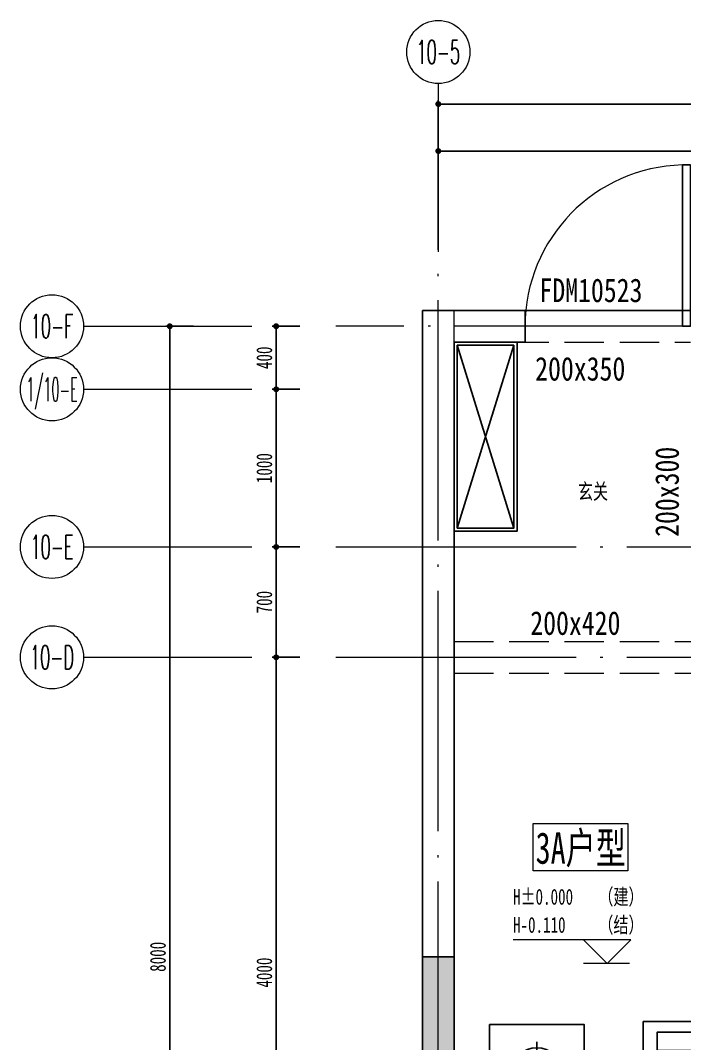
# Model space of a CAD drawing. Header units: millimetres. Extents: x 815519 to 890079, y 147095 to 251022.
# Drawn here: x 840461 to 844672, y 242290 to 248780 of the extents above; entities that cross this region are included whole.
import ezdxf
from ezdxf.enums import TextEntityAlignment as Align

# ---------------------------------------------------------------- set-up
doc = ezdxf.new("R2010")
doc.units = ezdxf.units.MM
doc.header["$LTSCALE"] = 1000
doc.linetypes.add('DASH', pattern=[0.35, 0.25, -0.1])
doc.linetypes.add('DOTE', pattern=[61.468, 50.8, -5.08, 0.508, -5.08])
doc.layers.get('Defpoints').update_dxf_attribs({"color": 1})
for name, color, linetype in [('A-尺寸标注', 53, 'Continuous'), ('PUB_HATCH', 8, 'Continuous'), ('WALL', 2, 'Continuous'), ('WINDOW', 4, 'Continuous'), ('WINDOW_TEXT', 7, 'Continuous'), ('家具', 47, 'Continuous'), ('看线', 163, 'Continuous'), ('砼墙', 3, 'Continuous')]:
    doc.layers.add(name, color=color, linetype=linetype)
for name, color, linetype, lineweight in [('A-文字', 50, 'Continuous', 0), ('L-梁', 91, 'DASH', 0), ('S-轴号', 75, 'Continuous', 0), ('S-轴线', 149, 'DOTE', 0), ('梁标注', 134, 'Continuous', 18)]:
    doc.layers.add(name, color=color, linetype=linetype, lineweight=lineweight)
doc.styles.add('__附着_A10-地上平面_SEN23T58_设计区$0$TH-STYLE1', font='', dxfattribs={"width": 0.7})
doc.styles.add('TH-STYLE1', font='', dxfattribs={"width": 0.7})
doc.styles.add('宋体', font='', dxfattribs={"width": 0.8})
doc.styles.add('尺寸', font='ROMANC.SHX', dxfattribs={"width": 0.7})
doc.styles.get('__附着_A10-地上平面_SEN23T58_设计区$0$TH-STYLE1').set_extended_font_data('SimSun')
doc.styles.get('TH-STYLE1').set_extended_font_data('STFangsong')
doc.styles.get('宋体').set_extended_font_data('NSimSun')
doc.dimstyles.new('TH-1：50', dxfattribs={"dimscale": 50, "dimtxt": 2, "dimasz": 0.75, "dimexe": 0.5, "dimexo": 0.8, "dimgap": 0.5, "dimtad": 1, "dimdec": 0, "dimrnd": 5, "dimdsep": 46, "dimtxsty": 'TH-STYLE1', "dimblk": 'DOT', "dimcen": 1, "dimdle": 0.5, "dimclrd": 53, "dimclre": 53, "dimclrt": 2, "dimadec": 0, "dimazin": 2, "dimtfac": 1, "dimtdec": 0, "dimtix": 1, "dimtmove": 2, "dimatfit": 3, "dimldrblk": 'HBA_DIMENSION_TICK-天华', "dimfxl": 3, "dimfxlon": 1, "dimarcsym": 0})

# ---------------------------------------------------------------- blocks, each defined once
blk = doc.blocks.new('_Dot')
at = {"color": 33, "linetype": 'ByBlock', "lineweight": -2}
blk.add_line((-0.5, 0), (-1, 0), dxfattribs=at)
at = {"color": 33, "linetype": 'ByBlock', "const_width": 0.5}
blk.add_lwpolyline([(-0.25, 0, 1), (0.25, 0, 1)], format="xyb", close=True, dxfattribs=at)
blk = doc.blocks.new('*D389')
at = {"layer": 'A-尺寸标注', "color": 53, "lineweight": -2, "ltscale": 0.5, "transparency": 16777216}
for p, q in [((841558, 246840), (841383, 246840)), ((841408, 238877.5), (841408, 246802.5)), ((841558, 238840), (841383, 238840))]:
    blk.add_line(p, q, dxfattribs=at)
at = {"layer": 'Defpoints', "color": 0, "ltscale": 0.5, "transparency": 16777216}
for p in [(841408, 246840), (842508, 246840), (842508, 238840)]:
    blk.add_point(p, dxfattribs=at)
at = {"layer": 'A-尺寸标注', "color": 53, "lineweight": -2, "ltscale": 0.5, "transparency": 16777216, "xscale": 37.5, "yscale": 37.5, "zscale": 37.5}
for p, rotation in [((841408, 246840), 90), ((841408, 238840), 270)]:
    blk.add_blockref('_Dot', p, dxfattribs=dict(at, rotation=rotation))
at = {"layer": 'A-尺寸标注', "color": 2, "ltscale": 0.5, "transparency": 16777216, "insert": (841333, 242840), "char_height": 100, "attachment_point": 5, "rotation": 90, "style": 'TH-STYLE1'}
blk.add_mtext('8000', dxfattribs=at)
blk = doc.blocks.new('HBA_DIMENSION_TICK-天华')
at = {"color": 50, "linetype": 'ByBlock'}
for points in [[(-72.71, 62.31), (-54.91, 79.96), (-12, -0.04), (0, 0)], [(-72.71, -62.31), (-54.91, -79.96), (-12, 0.04), (0, 0)]]:
    blk.add_solid(points, dxfattribs=at)
blk = doc.blocks.new('*D388')
at = {"layer": 'A-尺寸标注', "color": 53, "lineweight": -2, "ltscale": 0.5, "transparency": 16777216}
for p, q in [((842232.6, 246840), (842057.6, 246840)), ((842082.6, 246477.5), (842082.6, 246802.5)), ((842232.6, 246440), (842057.6, 246440))]:
    blk.add_line(p, q, dxfattribs=at)
at = {"layer": 'Defpoints', "color": 0, "ltscale": 0.5, "transparency": 16777216}
for p in [(842082.6, 246840), (843182.6, 246840), (843182.6, 246440)]:
    blk.add_point(p, dxfattribs=at)
at = {"layer": 'A-尺寸标注', "color": 53, "lineweight": -2, "ltscale": 0.5, "transparency": 16777216, "xscale": 37.5, "yscale": 37.5, "zscale": 37.5}
for p, rotation in [((842082.6, 246840), 90), ((842082.6, 246440), 270)]:
    blk.add_blockref('_Dot', p, dxfattribs=dict(at, rotation=rotation))
at = {"layer": 'A-尺寸标注', "color": 2, "ltscale": 0.5, "transparency": 16777216, "insert": (842007.6, 246640), "char_height": 100, "attachment_point": 5, "rotation": 90, "style": 'TH-STYLE1'}
blk.add_mtext('400', dxfattribs=at)
blk = doc.blocks.new('*D387')
at = {"layer": 'A-尺寸标注', "color": 53, "lineweight": -2, "ltscale": 0.5, "transparency": 16777216}
for p, q in [((842232.6, 246440), (842057.6, 246440)), ((842082.6, 245477.5), (842082.6, 246402.5)), ((842232.6, 245440), (842057.6, 245440))]:
    blk.add_line(p, q, dxfattribs=at)
at = {"layer": 'Defpoints', "color": 0, "ltscale": 0.5, "transparency": 16777216}
for p in [(842082.6, 246440), (843182.6, 246440), (843182.6, 245440)]:
    blk.add_point(p, dxfattribs=at)
at = {"layer": 'A-尺寸标注', "color": 53, "lineweight": -2, "ltscale": 0.5, "transparency": 16777216, "xscale": 37.5, "yscale": 37.5, "zscale": 37.5}
for p, rotation in [((842082.6, 246440), 90), ((842082.6, 245440), 270)]:
    blk.add_blockref('_Dot', p, dxfattribs=dict(at, rotation=rotation))
at = {"layer": 'A-尺寸标注', "color": 2, "ltscale": 0.5, "transparency": 16777216, "insert": (842007.6, 245940), "char_height": 100, "attachment_point": 5, "rotation": 90, "style": 'TH-STYLE1'}
blk.add_mtext('1000', dxfattribs=at)
blk = doc.blocks.new('*D386')
at = {"layer": 'A-尺寸标注', "color": 53, "lineweight": -2, "ltscale": 0.5, "transparency": 16777216}
for p, q in [((842232.6, 245440), (842057.6, 245440)), ((842082.6, 244777.5), (842082.6, 245402.5)), ((842232.6, 244740), (842057.6, 244740))]:
    blk.add_line(p, q, dxfattribs=at)
at = {"layer": 'Defpoints', "color": 0, "ltscale": 0.5, "transparency": 16777216}
for p in [(842082.6, 245440), (843182.6, 245440), (843182.6, 244740)]:
    blk.add_point(p, dxfattribs=at)
at = {"layer": 'A-尺寸标注', "color": 53, "lineweight": -2, "ltscale": 0.5, "transparency": 16777216, "xscale": 37.5, "yscale": 37.5, "zscale": 37.5}
for p, rotation in [((842082.6, 245440), 90), ((842082.6, 244740), 270)]:
    blk.add_blockref('_Dot', p, dxfattribs=dict(at, rotation=rotation))
at = {"layer": 'A-尺寸标注', "color": 2, "ltscale": 0.5, "transparency": 16777216, "insert": (842007.6, 245090), "char_height": 100, "attachment_point": 5, "rotation": 90, "style": 'TH-STYLE1'}
blk.add_mtext('700', dxfattribs=at)
blk = doc.blocks.new('*D390')
at = {"layer": 'A-尺寸标注', "color": 53, "lineweight": -2, "ltscale": 0.5, "transparency": 16777216}
for p, q in [((842232.6, 244740), (842057.6, 244740)), ((842082.6, 240777.5), (842082.6, 244702.5)), ((842232.6, 240740), (842057.6, 240740))]:
    blk.add_line(p, q, dxfattribs=at)
at = {"layer": 'Defpoints', "color": 0, "ltscale": 0.5, "transparency": 16777216}
for p in [(842082.6, 244740), (843182.6, 244740), (843182.6, 240740)]:
    blk.add_point(p, dxfattribs=at)
at = {"layer": 'A-尺寸标注', "color": 53, "lineweight": -2, "ltscale": 0.5, "transparency": 16777216, "xscale": 37.5, "yscale": 37.5, "zscale": 37.5}
for p, rotation in [((842082.6, 244740), 90), ((842082.6, 240740), 270)]:
    blk.add_blockref('_Dot', p, dxfattribs=dict(at, rotation=rotation))
at = {"layer": 'A-尺寸标注', "color": 2, "ltscale": 0.5, "transparency": 16777216, "insert": (842007.6, 242740), "char_height": 100, "attachment_point": 5, "rotation": 90, "style": 'TH-STYLE1'}
blk.add_mtext('4000', dxfattribs=at)
blk = doc.blocks.new('$DorLib2D$00000001')
for p, q in [((0.45, 0.975), (0.5, 0.975)), ((0.45, 0), (0.45, 0.975)), ((0.5, 0), (0.5, 0.975)), ((0.5, 0), (0.45, 0))]:
    blk.add_line(p, q)
at = {"lineweight": 13}
blk.add_arc((0.475, 0), 0.975, 91.46928, 180, dxfattribs=at)
blk = doc.blocks.new('Z$W@#1F9C1563')
at = {"linetype": 'Continuous', "lineweight": -3}
for p, q in [((2106, 3120), (2106, 3288.9)), ((2421, 3120), (1719.8, 3120)), ((1678.5, 3012.8), (1678.5, 3078.8)), ((2503.5, 802.5), (2503.5, 3037.5)), ((1678.5, 2930.3), (1678.5, 909.7)), ((2312.3, 2971.5), (1719.8, 2971.5)), ((2205, 2930.3), (2205, 909.7)), ((2353.5, 909.7), (2353.5, 2930.3)), ((1678.5, 2270.5), (2353.5, 2270.5)), ((1678.5, 1569.5), (2353.5, 1569.5)), ((2312.3, 868.5), (1719.8, 868.5)), ((570.3, 800), (1237, 800)), ((570.3, 733.3), (570.3, 800)), ((1237, 733.3), (1237, 800)), ((1678.5, 827.3), (1678.5, 761.3)), ((503.7, 733.3), (503.7, 0)), ((503.7, 733.3), (637, 733.3)), ((637, 733.3), (637, 182.2)), ((1170.3, 733.3), (1170.3, 182.2)), ((1303.7, 733.3), (1170.3, 733.3)), ((1303.7, 0), (1303.7, 733.3)), ((2421, 720), (1719.8, 720)), ((2106, 720), (2106, 619)), ((1978.5, 127.5), (1978.5, 510.5)), ((1303.7, 273.1), (1678.5, 273.1)), ((1787, 319), (2170.1, 319)), ((503.7, 0), (1303.7, 0))]:
    blk.add_line(p, q, dxfattribs=at)
blk.add_lwpolyline([(503.7, 273.1), (0, 273.1), (0, 3288.9), (0, 3288.9), (2106, 3288.9)], dxfattribs=at)
for points in [[(1278.5, 2420), (1278.5, 1420), (528.8, 1420), (528.8, 2420)], [(2278.5, 619), (1678.5, 619), (1678.5, 19), (2278.5, 19)], [(592.6, 66.7), (1214.8, 66.7), (1214.8, 182.2), (592.6, 182.2)]]:
    blk.add_lwpolyline(points, close=True, dxfattribs=at)
for radius in [153.6, 119.8]:
    blk.add_circle((1978.5, 319), radius, dxfattribs=at)
for centre, radius, start, end in [((1719.8, 3078.8), 41.2, 90, 180), ((2421, 3037.5), 82.5, 0, 90), ((1719.8, 3012.8), 41.2, 180, 270), ((1719.8, 2930.3), 41.2, 90, 180), ((2246.3, 2930.3), 41.2, 90, 180), ((2312.3, 2930.3), 41.2, 0, 90), ((903.7, 4982.5), 2589.8, 261.67733, 278.32267), ((-4039.5, 1920), 4595.6, 353.7539, 6.2461), ((5846.9, 1920), 4595.6, 173.7539, 186.2461), ((903.7, -1142.5), 2589.8, 81.67733, 98.32267), ((1719.8, 909.7), 41.2, 180, 270), ((2246.3, 909.7), 41.2, 180, 270), ((2312.3, 909.7), 41.2, 270, 0), ((1719.8, 827.3), 41.2, 90, 180), ((2421, 802.5), 82.5, 270, 0), ((1719.8, 761.3), 41.2, 180, 270)]:
    blk.add_arc(centre, radius, start, end, dxfattribs=at)
blk = doc.blocks.new('3A-左户家具')
at = {"layer": '家具'}
for p, q in [((-513448.5, 390580), (-513808.5, 389420)), ((-513448.5, 389420), (-513808.5, 390580))]:
    blk.add_line(p, q, dxfattribs=at)
blk.add_lwpolyline([(-513428.5, 390600), (-513828.5, 390600), (-513828.5, 389400), (-513428.5, 389400), (-513428.5, 390600)], dxfattribs=at)
blk.add_lwpolyline([(-513448.5, 390580), (-513808.5, 390580), (-513808.5, 389420), (-513448.5, 389420)], close=True, dxfattribs=at)
at = {"layer": '家具', "extrusion": (0, 0, -1), "xscale": -1, "zscale": -1, "rotation": 180}
blk.add_blockref('Z$W@#1F9C1563', (511325, 386288.9), dxfattribs=at)
blk = doc.blocks.new('hl_Axis-A2')
at = {"color": 75, "ltscale": 2}
blk.add_line((16, 0), (0, 0), dxfattribs=at)
at = {"color": 75}
blk.add_circle((19, 0), 3, dxfattribs=at)
at = {"color": 2, "style": '尺寸', "width": 0.7}
blk.add_attdef('轴号', text='', height=3, dxfattribs=at).set_placement((19, 0), align=Align.MIDDLE_CENTER)
blk = doc.blocks.new('*D415')
at = {"layer": 'A-尺寸标注', "color": 53, "lineweight": -2, "ltscale": 0.5, "transparency": 16777216}
for p, q in [((843110.5, 247801.2), (843110.5, 247976.2)), ((843148, 247951.2), (846573, 247951.2)), ((846610.5, 247801.2), (846610.5, 247976.2))]:
    blk.add_line(p, q, dxfattribs=at)
at = {"layer": 'Defpoints', "color": 0, "ltscale": 0.5, "transparency": 16777216}
for p in [(846610.5, 247951.2), (843110.5, 247185.8), (846610.5, 247185.8)]:
    blk.add_point(p, dxfattribs=at)
at = {"layer": 'A-尺寸标注', "color": 53, "lineweight": -2, "ltscale": 0.5, "transparency": 16777216, "xscale": 37.5, "yscale": 37.5, "zscale": 37.5, "rotation": 180}
blk.add_blockref('_Dot', (843110.5, 247951.2), dxfattribs=at)
at = {"layer": 'A-尺寸标注', "color": 53, "lineweight": -2, "ltscale": 0.5, "transparency": 16777216, "xscale": 37.5, "yscale": 37.5, "zscale": 37.5}
blk.add_blockref('_Dot', (846610.5, 247951.2), dxfattribs=at)
at = {"layer": 'A-尺寸标注', "color": 2, "ltscale": 0.5, "transparency": 16777216, "insert": (844860.5, 248026.2), "char_height": 100, "attachment_point": 5, "style": 'TH-STYLE1'}
blk.add_mtext('3500', dxfattribs=at)
blk = doc.blocks.new('*D419')
at = {"layer": 'A-尺寸标注', "color": 53, "lineweight": -2, "ltscale": 0.5, "transparency": 16777216}
for p, q in [((843110.5, 248099.7), (843110.5, 248274.7)), ((843148, 248249.7), (852373, 248249.7)), ((852410.5, 248099.7), (852410.5, 248274.7))]:
    blk.add_line(p, q, dxfattribs=at)
at = {"layer": 'Defpoints', "color": 0, "ltscale": 0.5, "transparency": 16777216}
for p in [(852410.5, 248249.7), (843110.5, 246840), (852410.5, 246840)]:
    blk.add_point(p, dxfattribs=at)
at = {"layer": 'A-尺寸标注', "color": 53, "lineweight": -2, "ltscale": 0.5, "transparency": 16777216, "xscale": 37.5, "yscale": 37.5, "zscale": 37.5, "rotation": 180}
blk.add_blockref('_Dot', (843110.5, 248249.7), dxfattribs=at)
at = {"layer": 'A-尺寸标注', "color": 53, "lineweight": -2, "ltscale": 0.5, "transparency": 16777216, "xscale": 37.5, "yscale": 37.5, "zscale": 37.5}
blk.add_blockref('_Dot', (852410.5, 248249.7), dxfattribs=at)
at = {"layer": 'A-尺寸标注', "color": 2, "ltscale": 0.5, "transparency": 16777216, "insert": (847760.5, 248324.7), "char_height": 100, "attachment_point": 5, "style": 'TH-STYLE1'}
blk.add_mtext('9300', dxfattribs=at)
blk = doc.blocks.new('wgwegwevberr')
at = {"layer": 'L-梁', "linetype": 'DASH'}
for p, q in [((842012.3, 147343.9), (843712.3, 147343.9)), ((842012.3, 143243.9), (842012.3, 147343.9)), ((842212.3, 143243.9), (842212.3, 147343.9)), ((842212.3, 147143.9), (843712.3, 147143.9)), ((842212.3, 145243.9), (845612.3, 145243.9)), ((842212.3, 145043.9), (845512.3, 145043.9))]:
    blk.add_line(p, q, dxfattribs=at)
blk = doc.blocks.new('__附着_A10-地上平面_SEN23T58_设计区$0$_A-roomnumber')
blk.add_lwpolyline([(1200, 0), (0, 0), (0, 600), (1200, 600)], close=True)
at = {"style": '__附着_A10-地上平面_SEN23T58_设计区$0$TH-STYLE1', "width": 0.7}
blk.add_attdef('房间编号', text='', height=350, dxfattribs=at).set_placement((577, 280), align=Align.MIDDLE)
blk = doc.blocks.new('A户型左模型')
at = {"layer": '梁标注', "color": 3, "style": '宋体', "width": 0.8}
for s, p in [('200x350', (665818.3, -218797.6)), ('200x420', (665787.4, -220410.5))]:
    blk.add_text(s, height=150, dxfattribs=at).set_placement(p, align=Align.MIDDLE_CENTER)
blk.add_text('200x300', height=150, rotation=90, dxfattribs=at).set_placement((666368.3, -219578), align=Align.MIDDLE_CENTER)

msp = doc.modelspace()

# ---------------------------------------------------------------- hatches: boundary and pattern name
at = {"layer": 'PUB_HATCH'}
msp.add_hatch(color=256, dxfattribs=at).paths.add_polyline_path([(842410.5, 240840), (842410.5, 240640), (843010.5, 240640), (843010.5, 238840), (843610.5, 238840), (843610.5, 239040), (843210.5, 239040), (843210.5, 242840), (843010.5, 242840), (843010.5, 240840)])

# ---------------------------------------------------------------- linework, layer by layer
at = {"layer": 'A-文字'}
for p, q in [((844331.4, 242947.5), (843585.3, 242947.5)), ((844331.4, 242947.5), (843585.3, 242947.5)), ((844181.4, 242797.5), (844031.4, 242947.5)), ((844181.4, 242797.5), (844031.4, 242947.5)), ((844181.4, 242797.5), (844331.4, 242947.5)), ((844181.4, 242797.5), (844331.4, 242947.5)), ((844323.5, 242797.5), (844031.4, 242797.5)), ((844323.5, 242797.5), (844031.4, 242797.5))]:
    msp.add_line(p, q, dxfattribs=at)
at = {"layer": 'S-轴线', "linetype": 'DOTE', "ltscale": 0.03}
for p, q in [((843110.5, 236261.4), (843110.5, 248187.2)), ((853957.3, 246840), (842461.4, 246840)), ((842461.4, 245440), (853657.3, 245440)), ((842461.4, 244740), (854282.6, 244740))]:
    msp.add_line(p, q, dxfattribs=at)
at = {"layer": 'WALL'}
for p, q in [((843660.4, 246940), (843010.5, 246940)), ((843010.5, 246940), (843010.5, 238940)), ((843260.4, 246940), (843210.5, 246939.9)), ((843660.4, 246740), (843660.4, 246940)), ((843010.5, 240840), (843010.5, 246839.9)), ((843260.4, 246740), (843210.5, 246739.9)), ((843210.5, 246740), (843660.4, 246740)), ((843210.5, 246740), (843210.5, 239040)), ((843210.5, 240740), (843210.5, 246739.9))]:
    msp.add_line(p, q, dxfattribs=at)
at = {"layer": 'WINDOW'}
msp.add_line((843660.4, 246940), (844710.4, 246940), dxfattribs=at)
at = {"layer": '砼墙', "color": 5, "ltscale": 1, "const_width": 10}
msp.add_lwpolyline([(842410.5, 240840), (842410.5, 240640), (843010.5, 240640), (843010.5, 238840), (843610.5, 238840), (843610.5, 239040), (843210.5, 239040), (843210.5, 240840), (843210.5, 242840), (843010.5, 242840), (843010.5, 240840)], close=True, dxfattribs=at)

# ---------------------------------------------------------------- block references
at = {"layer": 'A-文字'}
ref = msp.add_blockref('__附着_A10-地上平面_SEN23T58_设计区$0$_A-roomnumber', (843712.7, 243385.2), dxfattribs=dict(at, xscale=0.5, yscale=0.5, zscale=0.5))
ref.add_attrib('房间编号', '3A户型', dxfattribs={"layer": '0', "height": 200, "style": '__附着_A10-地上平面_SEN23T58_设计区$0$TH-STYLE1', "width": 0.7}).set_placement((844013.9, 243533.8), align=Align.MIDDLE)
at = {"layer": 'L-梁', "color": 7}
for name, p in [('wgwegwevberr', (998.2, 99596)), ('A户型左模型', (178192.2, 465367.9))]:
    msp.add_blockref(name, p, dxfattribs=at)
at = {"layer": 'S-轴号'}
ref = msp.add_blockref('hl_Axis-A2', (843110.5, 247313.1), dxfattribs=dict(at, xscale=66.66666666666666, yscale=66.66666666666666, zscale=66.66666666666666, rotation=90))
ref.add_attrib('轴号', '10-5', dxfattribs={"layer": '0', "color": 2, "height": 150, "style": '尺寸', "width": 0.5}).set_placement((843110.5, 248579.8), align=Align.MIDDLE_CENTER)
ref = msp.add_blockref('hl_Axis-A2', (841928.1, 246840), dxfattribs=dict(at, xscale=66.66666666666666, yscale=66.66666666666666, zscale=66.66666666666666, rotation=180))
ref.add_attrib('轴号', '10-F', dxfattribs={"layer": '0', "color": 2, "height": 150, "style": '尺寸', "width": 0.5}).set_placement((840661.4, 246840), align=Align.MIDDLE_CENTER)
ref = msp.add_blockref('hl_Axis-A2', (841928.1, 246440), dxfattribs=dict(at, xscale=66.66666666666666, yscale=66.66666666666666, zscale=66.66666666666666, rotation=180))
ref.add_attrib('轴号', '1/10-E', dxfattribs={"layer": '0', "color": 2, "height": 150, "style": '尺寸', "width": 0.4}).set_placement((840661.4, 246440), align=Align.MIDDLE_CENTER)
ref = msp.add_blockref('hl_Axis-A2', (841928.1, 245440), dxfattribs=dict(at, xscale=66.66666666666666, yscale=66.66666666666666, zscale=66.66666666666666, rotation=180))
ref.add_attrib('轴号', '10-E', dxfattribs={"layer": '0', "color": 2, "height": 150, "style": '尺寸', "width": 0.5}).set_placement((840661.4, 245440), align=Align.MIDDLE_CENTER)
ref = msp.add_blockref('hl_Axis-A2', (841928.1, 244740), dxfattribs=dict(at, xscale=66.66666666666666, yscale=66.66666666666666, zscale=66.66666666666666, rotation=180))
ref.add_attrib('轴号', '10-D', dxfattribs={"layer": '0', "color": 2, "height": 150, "style": '尺寸', "width": 0.5}).set_placement((840661.4, 244740), align=Align.MIDDLE_CENTER)
at = {"layer": 'WINDOW'}
ref = msp.add_blockref('$DorLib2D$00000001', (844185.4, 246840), dxfattribs=dict(at, xscale=1050, yscale=1050, zscale=1050))
ref.add_attrib('A', 'FDM10523', dxfattribs={"layer": 'WINDOW_TEXT', "height": 150, "style": '宋体', "width": 0.8}).set_placement((843751.8, 246948.2), align=Align.BOTTOM_LEFT)
at = {"layer": '看线'}
msp.add_blockref('3A-左户家具', (1357039, -143860), dxfattribs=at)

# ---------------------------------------------------------------- texts
at = {"layer": 'A-文字', "style": 'TH-STYLE1', "width": 0.7}
for s, p in [('玄关', (843995.9, 245742.7)), ('H%%P0.000', (843584.2, 243171)), ('（建）', (844125.4, 243171)), ('H-0.110', (843584.2, 242992.5)), ('（结）', (844125.4, 242992.5))]:
    msp.add_text(s, height=100, dxfattribs=at).set_placement(p)

# ---------------------------------------------------------------- dimensions: what is measured, and where the dimension line sits
at = {"layer": 'A-尺寸标注', "ltscale": 0.5}
for base, p1, p2, picture, middle in [((852410.5, 248249.7), (843110.5, 246840), (852410.5, 246840), '*D419', (847760.5, 248324.7)), ((846610.5, 247951.2), (843110.5, 247185.8), (846610.5, 247185.8), '*D415', (844860.5, 248026.2))]:
    dim = msp.add_linear_dim(base=base, p1=p1, p2=p2, dimstyle='TH-1：50', dxfattribs=at)
    dim.commit()
    dim.dimension.update_dxf_attribs({"geometry": picture, "text_midpoint": middle})
for p1, p2, picture, middle in [((842508, 238840), (842508, 246840), '*D389', (841333, 242840)), ((843182.6, 246440), (843182.6, 246840), '*D388', (842007.6, 246640)), ((843182.6, 245440), (843182.6, 246440), '*D387', (842007.6, 245940)), ((843182.6, 244740), (843182.6, 245440), '*D386', (842007.6, 245090)), ((843182.6, 240740), (843182.6, 244740), '*D390', (842007.6, 242740))]:
    dim = msp.add_aligned_dim(p1=p1, p2=p2, distance=1100, dimstyle='TH-1：50', dxfattribs=at)
    dim.commit()
    dim.dimension.update_dxf_attribs({"geometry": picture, "text_midpoint": middle})

doc.saveas('drawing.dxf')
